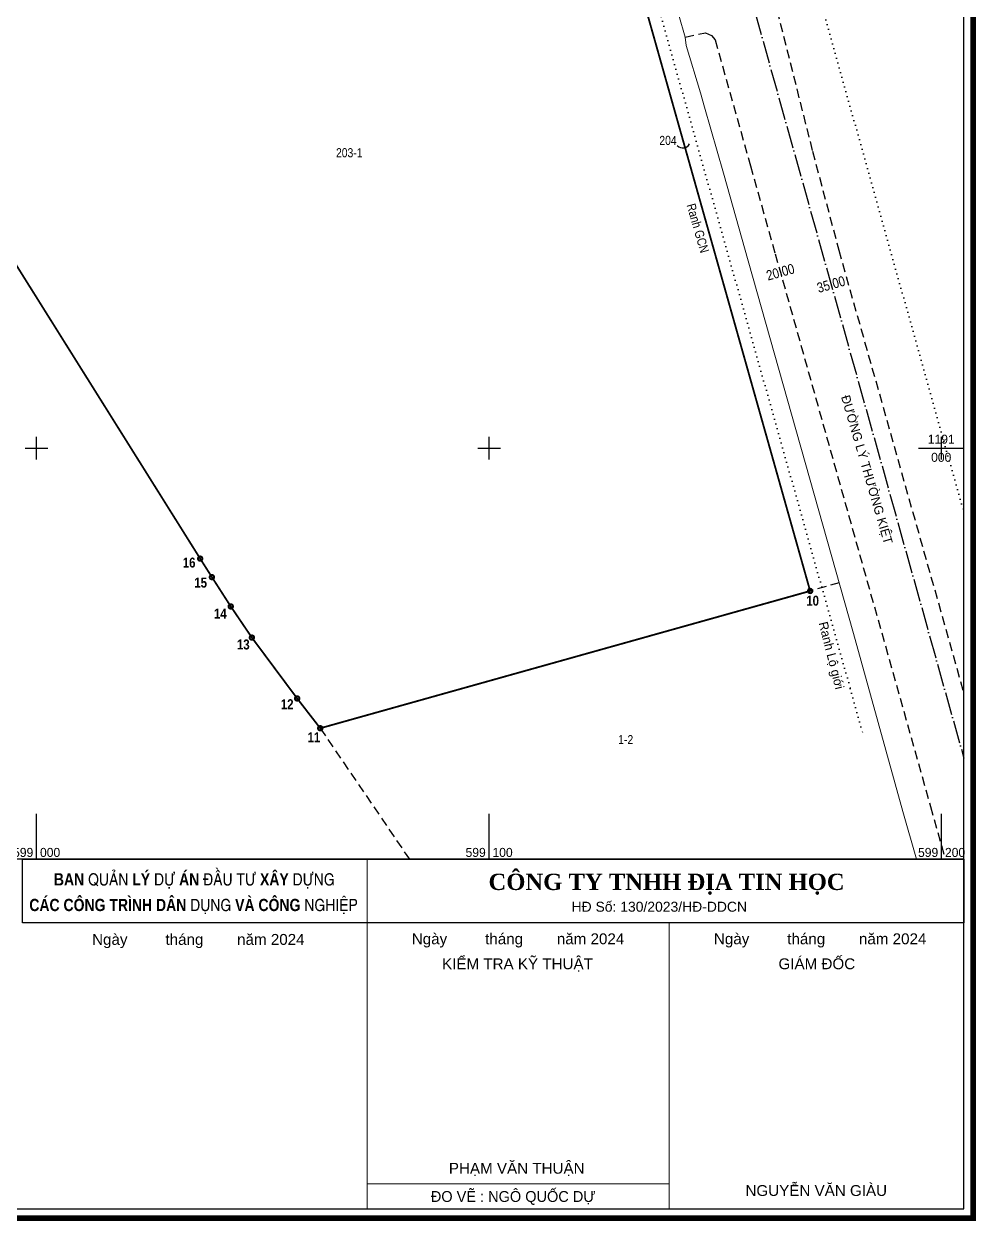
# Model space of a CAD drawing. Header units: metres. Extents: x 598397 to 599208, y 1190829 to 1191387.
# Drawn here: x 598997.2 to 599207.6, y 1190829.2 to 1191093.8 of the extents above; entities that cross this region are included whole.
import ezdxf
from ezdxf.enums import TextEntityAlignment as Align

# ---------------------------------------------------------------- set-up
doc = ezdxf.new("R2010")
doc.units = ezdxf.units.M
doc.header["$MEASUREMENT"] = 0
for name, pattern in [('1BANCONG_54', [0.55, 0, -0.5, 0.05]), ('1TIMDUONG', [13, 10, -1.4, 0.2, -1.4]), ('2-1', [3, 2, -1])]:
    doc.linetypes.add(name, pattern=pattern)
for name, color, linetype in [('A1-GHICHU', 7, 'Continuous'), ('dc46 - Default$0$10', 7, 'Continuous'), ('DDHSB', 7, 'Continuous'), ('KHUNG', 7, 'Continuous'), ('LUOI', 5, 'Continuous'), ('MEPNHUA', 7, 'Continuous'), ('RANH', 7, 'Continuous')]:
    doc.layers.add(name, color=color, linetype=linetype)
for name, color, linetype, lineweight in [('GHICHU', 7, 'Continuous', 13), ('Khung Ten', 8, 'Continuous', 9), ('Level 28', 7, 'Continuous', 0)]:
    doc.layers.add(name, color=color, linetype=linetype, lineweight=lineweight)
doc.styles.add('Times-bol', font='timesbd_1.ttf')
doc.styles.add('VAPTIMN', font='VAVON__0.TTF')
doc.styles.add('VHELVCB', font='VNI-Helve-Condense-Bold_0.TTF')
doc.styles.add('VHELVCN', font='VNI-Helve-Condense_0.TTF')
doc.styles.add('VHELVEB', font='VHELVEB0_0.TTF')
doc.styles.add('VHELVEN', font='VHELVEN0_0.TTF')
doc.styles.add('VN-Aptima', font='vaptimn0_0.TTF')

msp = doc.modelspace()

# ---------------------------------------------------------------- linework, layer by layer
at = {"ltscale": 0.2}
msp.add_lwpolyline([(599204.92, 1190909.19), (598919.42, 1190909.19), (598919.42, 1190936.19), (598794.03, 1190936.19), (598794.03, 1191288.88), (599204.92, 1191288.88)], dxfattribs=at)
for points in [[(599174.07, 1191041.65, 0, 0.39, 0), (599173.13, 1191041.39, 0, 0, 0), (599172.19, 1191041.12, 0, 0, 0)], [(599189.71, 1191040.07, 0, 0.39, 0), (599188.77, 1191039.81, 0, 0, 0), (599187.83, 1191039.55, 0, 0, 0)], [(599154.69, 1191036.22, 0, 0.39, 0), (599155.62, 1191036.48, 0, 0, 0), (599156.56, 1191036.75, 0, 0, 0)], [(599156.24, 1191030.7, 0, 0.39, 0), (599157.18, 1191030.96, 0, 0, 0), (599158.11, 1191031.22, 0, 0, 0)]]:
    msp.add_lwpolyline(points, format="xyseb", dxfattribs=at)
msp.add_lwpolyline([(598996.88, 1190909.19), (599204.92, 1190909.19), (599204.92, 1190895.1), (598996.88, 1190895.1)], close=True)
msp.add_arc((599142.82, 1191068.09), 1.72, 224.6607, 330.8593, dxfattribs=at)
at = {"layer": 'A1-GHICHU', "linetype": '1TIMDUONG', "ltscale": 0.5, "flags": 128}
msp.add_lwpolyline([(599114.34, 1191252.53), (599121.39, 1191227.56), (599131.73, 1191192.79), (599204.92, 1190931.52)], dxfattribs=at)
at = {"layer": 'dc46 - Default$0$10', "color": 7, "linetype": 'Continuous', "lineweight": 0, "flags": 128}
msp.add_lwpolyline([(599105.99, 1191128.25), (599106.08, 1191127.88), (599117.86, 1191131.33), (599130.8, 1191135.11), (599132.96, 1191127.29), (599133.32, 1191125.94), (599136.94, 1191112.89), (599137.39, 1191111.2), (599138.95, 1191105.94), (599140.25, 1191101.62), (599141.09, 1191098.65), (599141.95, 1191095.69), (599143.32, 1191090.82), (599143.52, 1191089.01), (599146.74, 1191078.55), (599147.59, 1191075.36), (599151.81, 1191060.76), (599157.27, 1191041.43), (599180.53, 1190959.08), (599191.43, 1190919.73), (599194.46, 1190909.19)], dxfattribs=at)
at = {"layer": 'GHICHU', "color": 6, "lineweight": 13, "const_width": 0.968, "flags": 128}
for points in [[(599035.92, 1190975.61, 1), (599036.36, 1190975.61, 1)], [(599038.52, 1190971.52, 1), (599038.96, 1190971.52, 1)], [(599170.73, 1190968.46, 1), (599171.17, 1190968.46, 1)], [(599042.68, 1190965.05, 1), (599043.12, 1190965.05, 1)], [(599047.35, 1190958.16, 1), (599047.79, 1190958.16, 1)], [(599057.36, 1190944.71, 1), (599057.8, 1190944.71, 1)], [(599062.46, 1190938.13, 1), (599062.9, 1190938.13, 1)]]:
    msp.add_lwpolyline(points, format="xyb", close=True, dxfattribs=at)
at = {"layer": 'KHUNG', "color": 7, "const_width": 1.25}
msp.add_lwpolyline([(599206.99, 1190829.86), (599206.99, 1191386.61), (598397.56, 1191386.61), (598397.56, 1190829.86)], close=True, dxfattribs=at)
at = {"layer": 'KHUNG', "flags": 128}
msp.add_lwpolyline([(599204.92, 1190831.94), (599204.92, 1191384.54), (598399.64, 1191384.54), (598399.64, 1190831.94), (599204.92, 1190831.94)], dxfattribs=at)
at = {"layer": 'Khung Ten', "color": 0, "linetype": 'Continuous', "ltscale": 3}
for p, q in [((599073.02, 1190909.19), (599073.02, 1190831.89)), ((599139.79, 1190895.1), (599139.79, 1190831.94)), ((599073.02, 1190837.49), (599139.79, 1190837.49))]:
    msp.add_line(p, q, dxfattribs=at)
at = {"layer": 'LUOI', "color": 7, "ltscale": 0.2}
for p, q in [((599000, 1190997.5), (599000, 1191002.5)), ((599100, 1190997.5), (599100, 1191002.5)), ((599200, 1190997.5), (599200, 1191002.5)), ((598997.5, 1191000), (599002.5, 1191000)), ((599097.5, 1191000), (599102.5, 1191000)), ((599194.92, 1191000), (599204.92, 1191000)), ((599197.5, 1191000), (599202.5, 1191000)), ((599000, 1190909.19), (599000, 1190919.19)), ((599100, 1190909.19), (599100, 1190919.19)), ((599200, 1190909.19), (599200, 1190919.19))]:
    msp.add_line(p, q, dxfattribs=at)
at = {"layer": 'MEPNHUA', "color": 3, "linetype": '2-1'}
for p, q in [((599151.12, 1191146.31), (599171.46, 1191065.67)), ((599143.32, 1191090.82), (599147.81, 1191091.83)), ((599147.81, 1191091.83), (599149.15, 1191091.21)), ((599149.15, 1191091.21), (599149.96, 1191090.25)), ((599149.96, 1191090.25), (599157.77, 1191062.42)), ((599171.46, 1191065.67), (599177.28, 1191043.76)), ((599157.77, 1191062.42), (599163.23, 1191042.96)), ((599163.23, 1191042.96), (599197.53, 1190920.86)), ((599177.28, 1191043.76), (599204.92, 1190945.85)), ((599177.37, 1190970.26), (599170.95, 1190968.46)), ((599197.53, 1190920.86), (599200.81, 1190909.19)), ((599197.53, 1190920.86), (599200.81, 1190909.19))]:
    msp.add_line(p, q, dxfattribs=at)
msp.add_lwpolyline([(599062.68, 1190938.13), (599082.37, 1190909.19)], dxfattribs=at)
at = {"layer": 'RANH', "color": 20, "linetype": '1BANCONG_54', "ltscale": 2}
msp.add_line((599145.03, 1191199.55), (599204.92, 1190985.78), dxfattribs=at)
msp.add_lwpolyline([(598910.33, 1191065.84), (598919.8, 1191128.58), (598932.36, 1191211.74), (598933.17, 1191217.12), (598937.72, 1191220.48), (599105.17, 1191195.2), (599111.46, 1191189.63), (599179.83, 1190946.94), (599182.71, 1190936.5)], dxfattribs=at)
at = {"layer": 'RANH', "color": 1, "lineweight": 35, "const_width": 0.4}
msp.add_lwpolyline([(598945.21, 1191118.38), (598982.83, 1191060.69), (599036.14, 1190975.61), (599038.74, 1190971.52), (599042.9, 1190965.05), (599047.57, 1190958.16), (599057.58, 1190944.71), (599062.68, 1190938.13), (599170.95, 1190968.46), (599132.13, 1191106.03)], dxfattribs=at)

# ---------------------------------------------------------------- texts
at = {"color": 2, "style": 'VHELVCN'}
for s, p in [('204', (599139.53, 1191068.02)), ('203-1', (599069.09, 1191065.3)), ('1-2', (599130.19, 1190935.62))]:
    msp.add_text(s, height=2, dxfattribs=at).set_placement(p, align=Align.MIDDLE_CENTER)
at = {"color": 7, "linetype": 'Continuous', "lineweight": 0, "style": 'VHELVCN'}
msp.add_text('Ranh GCN', height=2, rotation=286.1983, dxfattribs=at).set_placement((599146.13, 1191048.63), align=Align.MIDDLE_CENTER)
at = {"ltscale": 0.2, "style": 'VHELVCN'}
for s, p in [('20.00', (599164.37, 1191038.94)), ('35.00', (599175.57, 1191036.22))]:
    msp.add_text(s, height=2.2, rotation=15.6487, dxfattribs=at).set_placement(p, align=Align.MIDDLE)
at = {"layer": 'DDHSB', "lineweight": 13, "style": 'VHELVCB'}
for s, p in [('BAN QUAÛN LYÙ DÖÏ AÙN ÑAÀU TÖ XAÂY DÖÏNG', (599003.81, 1190903.39)), ('CAÙC COÂNG TRÌNH DAÂN DUÏNG VAØ COÂNG NGHIEÄP', (598998.38, 1190897.73))]:
    msp.add_text(s, height=2.7, dxfattribs=at).set_placement(p)
at = {"layer": 'DDHSB', "color": 0, "style": 'Times-bol'}
msp.add_text('CÔNG TY TNHH ĐỊA TIN HỌC', height=3.6, dxfattribs=at).set_placement((599139.22, 1190902.39), align=Align.CENTER)
at = {"layer": 'GHICHU', "color": 6, "ltscale": 0.2, "style": 'VHELVCB'}
for s, p in [('16', (599033.7, 1190974.74)), ('15', (599036.25, 1190970.29)), ('10', (599171.5, 1190966.32)), ('14', (599040.59, 1190963.45)), ('13', (599045.67, 1190956.64)), ('12', (599055.37, 1190943.45)), ('11', (599061.28, 1190936.13))]:
    msp.add_text(s, height=2.2, dxfattribs=at).set_placement(p, align=Align.MIDDLE)
at = {"layer": 'KHUNG', "color": 0, "linetype": 'Continuous', "style": 'VHELVEB'}
for s, p in [('PHAÏM VAÊN THUAÄN', (599106.1, 1190839.7)), ('NGUYEÃN VAÊN GIAØU', (599172.3, 1190834.78))]:
    msp.add_text(s, height=2.4, dxfattribs=at).set_placement(p, align=Align.CENTER)
at = {"layer": 'KHUNG', "color": 0, "linetype": 'Continuous', "lineweight": 9, "ltscale": 0.2, "style": 'VN-Aptima'}
msp.add_text('ÑO VEÕ : NGOÂ QUOÁC DÖÏ', height=2.4, dxfattribs=at).set_placement((599105.34, 1190833.46), align=Align.CENTER)
at = {"layer": 'Khung Ten', "color": 0, "linetype": 'Continuous'}
for s, height, style, p in [('HÑ Soá: 130/2023/HÑ-DDCN', 2.2, 'VHELVEN', (599137.61, 1190897.59)), (' Ngaøy         thaùng        naêm 2024', 2.4, 'VHELVEN', (599035.27, 1190890.27)), ('Ngaøy         thaùng        naêm 2024', 2.4, 'VHELVEN', (599106.39, 1190890.4)), ('Ngaøy         thaùng        naêm 2024', 2.4, 'VHELVEN', (599173.16, 1190890.4)), ('KIEÅM TRA KYÕ THUAÄT', 2.4, 'VHELVEB', (599106.26, 1190884.88)), ('GIAÙM ÑOÁC', 2.4, 'VHELVEB', (599172.43, 1190884.88))]:
    msp.add_text(s, height=height, dxfattribs=dict(at, style=style)).set_placement(p, align=Align.CENTER)
at = {"layer": 'Level 28', "color": 62, "linetype": 'Continuous', "lineweight": 0, "style": 'VAPTIMN'}
for s, rotation, p in [('ÑÖÔØNG LYÙ THÖÔØNG KIEÄT', 286.2901, (599183.5, 1190995.29)), ('Ranh Loä giôùi', 284.1186, (599175.66, 1190954.22))]:
    msp.add_text(s, height=2, rotation=rotation, dxfattribs=at).set_placement(p, align=Align.MIDDLE_CENTER)
at = {"layer": 'LUOI', "color": 7, "ltscale": 0.2, "style": 'VAPTIMN'}
for s, p in [('1191', (599199.92, 1191001)), ('000', (599199.92, 1190997))]:
    msp.add_text(s, height=2, dxfattribs=at).set_placement(p, align=Align.CENTER)
for p in [(599000, 1190909.69), (599100, 1190909.69), (599200, 1190909.69)]:
    msp.add_text('599 ', height=2, dxfattribs=at).set_placement(p, align=Align.RIGHT)
for s, p in [(' 000', (599000, 1190909.69)), (' 100', (599100, 1190909.69)), (' 200', (599200, 1190909.69))]:
    msp.add_text(s, height=2, dxfattribs=at).set_placement(p)

doc.saveas('drawing.dxf')
